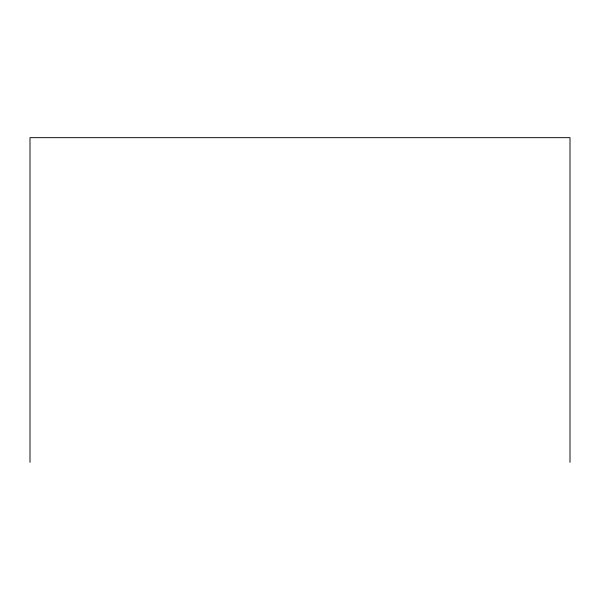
<?xml version="1.0" encoding="UTF-8"?>
<svg xmlns="http://www.w3.org/2000/svg" width="600" height="600" viewBox="0 0 600 600"><rect width="100%" height="100%" fill="white"/><g stroke="black" fill="none" stroke-linecap="round" stroke-linejoin="round"><path stroke-width="0.9" d="M570 462.338L570 137.663L30 137.663L30 462.338"/></g></svg>
